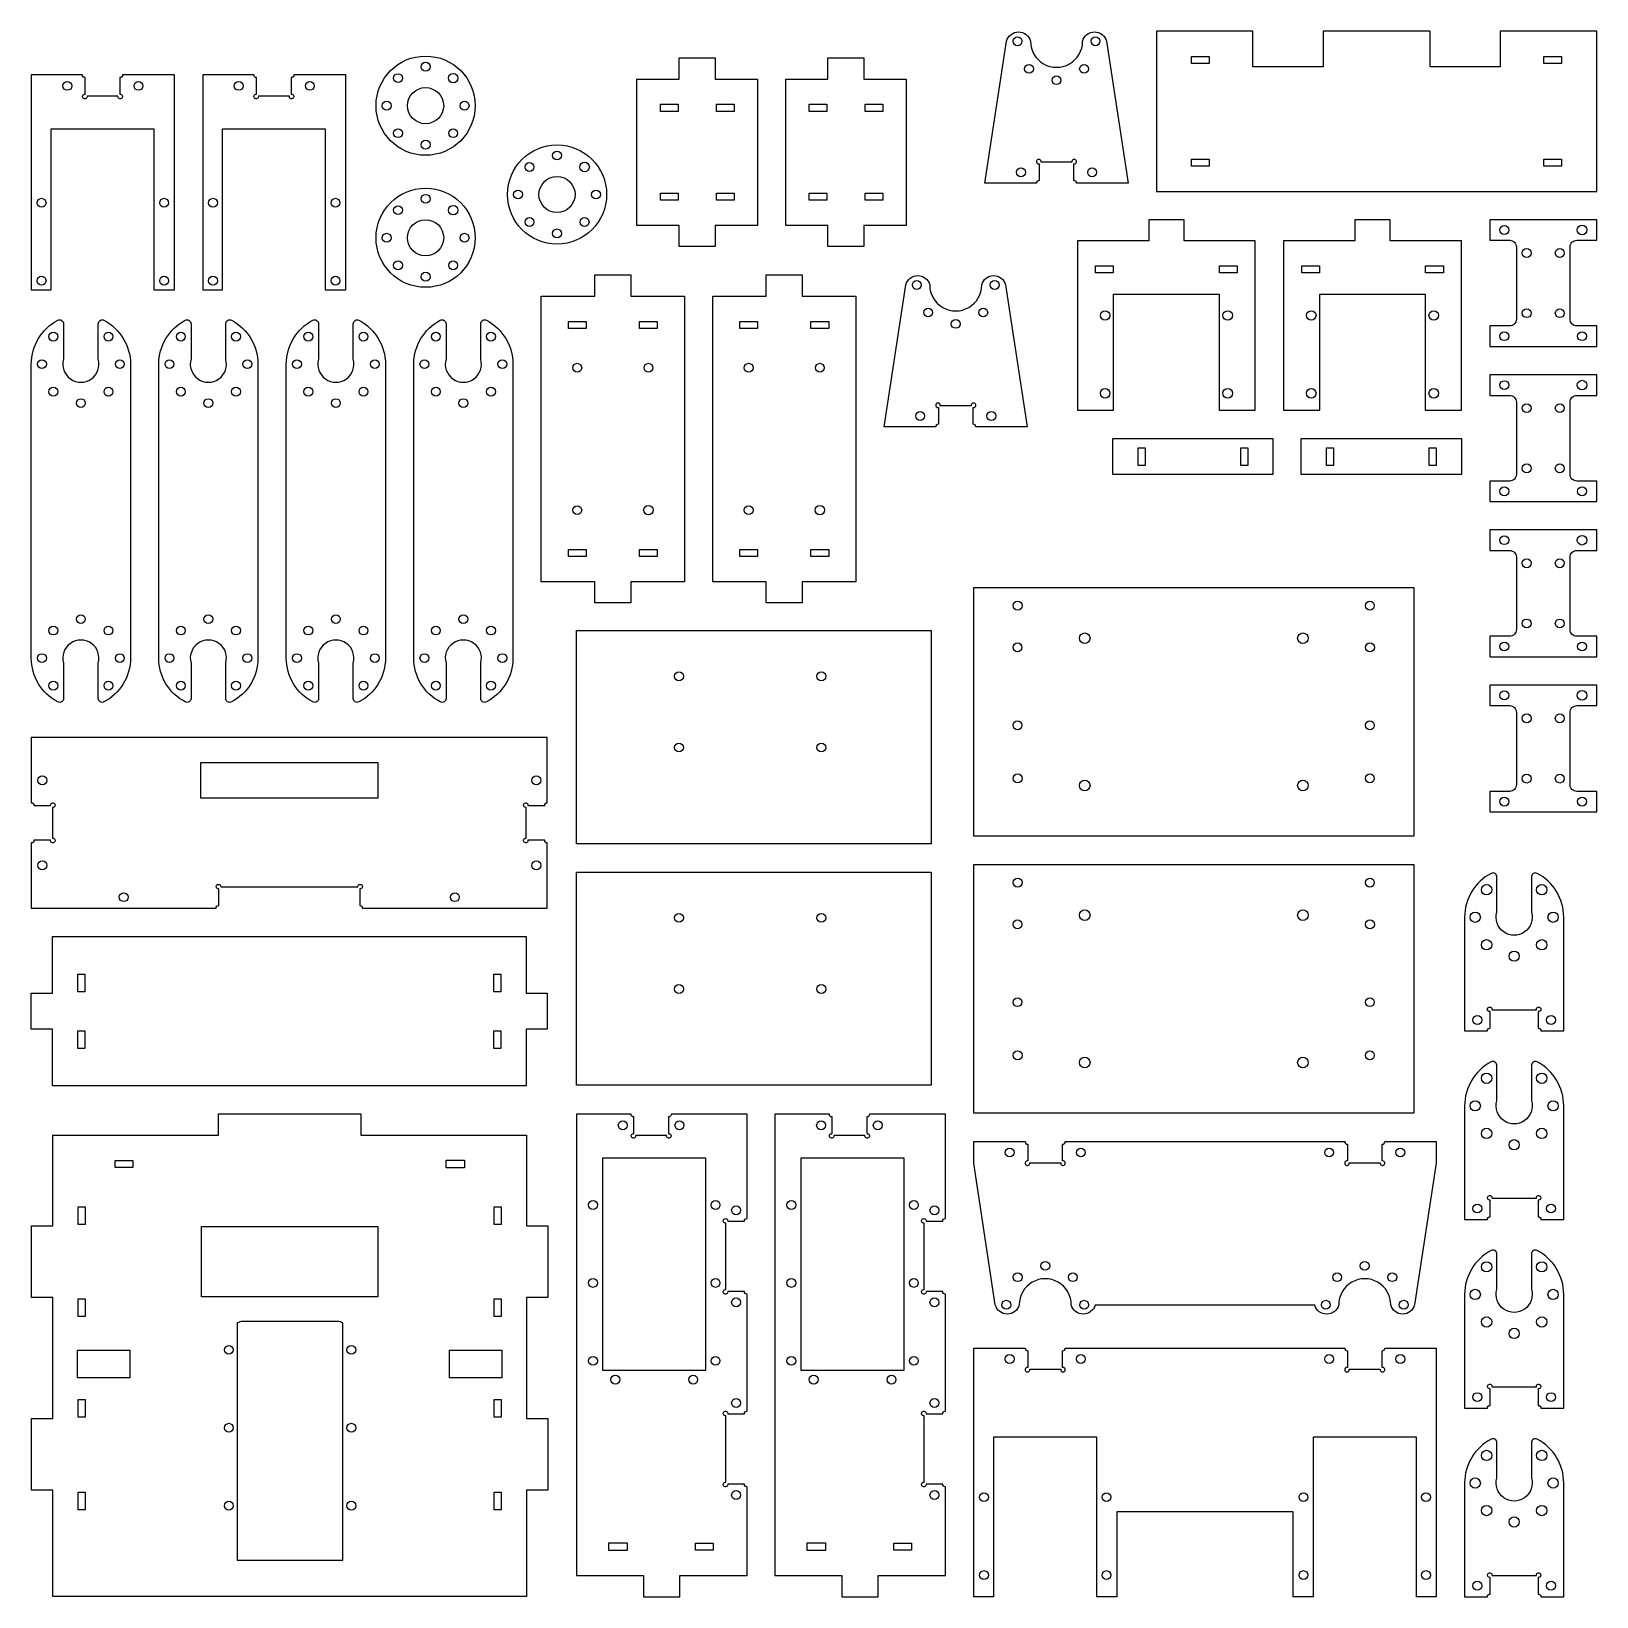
# Model space of a CAD drawing. Header units: millimetres. Extents: x -471 to -29, y 29 to 471.
import ezdxf

# ---------------------------------------------------------------- set-up
doc = ezdxf.new("R2010")
doc.units = ezdxf.units.MM
for name, color, linetype in [('big', 3, 'Continuous'), ('out', 5, 'Continuous'), ('small', 1, 'Continuous')]:
    doc.layers.add(name, color=color, linetype=linetype)

msp = doc.modelspace()

# ---------------------------------------------------------------- linework, layer by layer
at = {"layer": 'big'}
for points in [[(-138.4, 461.9), (-143.4, 461.9), (-143.4, 463.9), (-138.4, 463.9)], [(-38.94, 461.9), (-43.94, 461.9), (-43.94, 463.9), (-38.94, 463.9)], [(-143.4, 434.9), (-138.4, 434.9), (-138.4, 432.9), (-143.4, 432.9)], [(-43.94, 434.9), (-38.94, 434.9), (-38.94, 432.9), (-43.94, 432.9)], [(-170.5, 404.8), (-165.5, 404.8), (-165.5, 402.8), (-170.5, 402.8)], [(-135.5, 404.8), (-130.5, 404.8), (-130.5, 402.8), (-135.5, 402.8)], [(-112.3, 404.8), (-107.3, 404.8), (-107.3, 402.8), (-112.3, 402.8)], [(-77.3, 404.8), (-72.3, 404.8), (-72.3, 402.8), (-77.3, 402.8)], [(-314.35, 387.1), (-319.35, 387.1), (-319.35, 389.1), (-314.35, 389.1)], [(-294.25, 387.1), (-299.25, 387.1), (-299.25, 389.1), (-294.25, 389.1)], [(-265.95, 387.1), (-270.95, 387.1), (-270.95, 389.1), (-265.95, 389.1)], [(-245.85, 387.1), (-250.85, 387.1), (-250.85, 389.1), (-245.85, 389.1)], [(-314.35, 322.7), (-319.35, 322.7), (-319.35, 324.7), (-314.35, 324.7)], [(-294.25, 322.7), (-299.25, 322.7), (-299.25, 324.7), (-294.25, 324.7)], [(-265.95, 322.7), (-270.95, 322.7), (-270.95, 324.7), (-265.95, 324.7)], [(-245.85, 322.7), (-250.85, 322.7), (-250.85, 324.7), (-245.85, 324.7)], [(-373.15, 264.5), (-373.15, 254.5), (-423.15, 254.5), (-423.15, 264.5)], [(-455.9, 204.8), (-455.9, 199.8), (-457.9, 199.8), (-457.9, 204.8)], [(-338.4, 204.8), (-338.4, 199.8), (-340.4, 199.8), (-340.4, 204.8)], [(-455.9, 188.8), (-455.9, 183.8), (-457.9, 183.8), (-457.9, 188.8)], [(-338.4, 188.8), (-338.4, 183.8), (-340.4, 183.8), (-340.4, 188.8)], [(-447.3, 152.2), (-442.3, 152.2), (-442.3, 150.2), (-447.3, 150.2)], [(-348.7, 150.1), (-353.9, 150.1), (-353.9, 152.3), (-348.7, 152.3)], [(-309.7, 152.8), (-309.7, 93), (-280.5, 93), (-280.5, 152.8)], [(-253.7, 152.8), (-253.7, 93), (-224.5, 93), (-224.5, 152.8)], [(-457.8, 134.1), (-457.8, 139.1), (-455.8, 139.1), (-455.8, 134.1)], [(-340.3, 134.1), (-340.3, 139.1), (-338.3, 139.1), (-338.3, 134.1)], [(-373.15, 113.7), (-422.95, 113.7), (-422.95, 133.5), (-373.15, 133.5)], [(-455.8, 113.1), (-455.8, 108.1), (-457.8, 108.1), (-457.8, 113.1)], [(-338.3, 113.1), (-338.3, 108.1), (-340.3, 108.1), (-340.3, 113.1)], [(-457.95, 98.6), (-443.15, 98.6), (-443.15, 90.8), (-457.95, 90.8)], [(-338.15, 90.8), (-352.95, 90.8), (-352.95, 98.6), (-338.15, 98.6)], [(-455.8, 84.7), (-455.8, 79.7), (-457.8, 79.7), (-457.8, 84.7)], [(-338.3, 84.7), (-338.3, 79.7), (-340.3, 79.7), (-340.3, 84.7)], [(-455.8, 58.55), (-455.8, 53.55), (-457.8, 53.55), (-457.8, 58.55)], [(-338.3, 58.55), (-338.3, 53.55), (-340.3, 53.55), (-340.3, 58.55)], [(-302.75, 42), (-307.95, 42), (-307.95, 44.2), (-302.75, 44.2)], [(-278.5, 42.1), (-283.5, 42.1), (-283.5, 44.1), (-278.5, 44.1)], [(-246.75, 42), (-251.95, 42), (-251.95, 44.2), (-246.75, 44.2)], [(-222.5, 42.1), (-227.5, 42.1), (-227.5, 44.1), (-222.5, 44.1)]]:
    msp.add_lwpolyline(points, close=True, dxfattribs=at)
msp.add_lwpolyline([(-412.83, 106.29), (-412.83, 39.3), (-383.03, 39.3), (-383.03, 106.29, 0.135509), (-384.51, 106.7), (-411.34, 106.7, 0.135509)], format="xyb", close=True, dxfattribs=at)
for centre in [(-359.66, 450), (-322.56, 424.93), (-359.66, 412.71)]:
    msp.add_circle(centre, 5.1, dxfattribs=at)
at = {"layer": 'out'}
for points in [[(-195.61, 468.21, -0.775355), (-188.87, 468.2, 1.001708), (-174.17, 468.2, -0.778736), (-167.42, 468.21), (-161.3, 428.09), (-175.87, 428.09, 0.507876), (-176.62, 428.83), (-176.62, 433.55, 3.06402), (-177.16, 434.09), (-185.87, 434.09, 3.06402), (-186.42, 433.55), (-186.42, 428.83, 0.507876), (-187.16, 428.09), (-201.73, 428.09)], [(-455.8, 457.95, -0.507876), (-456.54, 458.69), (-471, 458.69), (-471, 397.99), (-465.4, 397.99), (-465.4, 443.49), (-436.4, 443.49), (-436.4, 397.99), (-430.6, 397.99), (-430.6, 458.69), (-445.26, 458.69, -0.507876), (-446, 457.95), (-446, 453.23, -3.06402), (-446.54, 452.69), (-455.26, 452.69, -3.06402), (-455.8, 453.23)], [(-407.4, 457.95, -0.507876), (-408.14, 458.69), (-422.6, 458.69), (-422.6, 397.99), (-417, 397.99), (-417, 443.49), (-388, 443.49), (-388, 397.99), (-382.2, 397.99), (-382.2, 458.69), (-396.86, 458.69, -0.507876), (-397.6, 457.95), (-397.6, 453.23, -3.06402), (-398.14, 452.69), (-406.86, 452.69, -3.06402), (-407.4, 453.23)], [(-29, 382), (-29, 387.8), (-34.63, 387.8, -0.414214), (-36.53, 389.7), (-36.53, 410.1, -0.414214), (-34.63, 412), (-29, 412), (-29, 417.8), (-59.2, 417.8), (-59.2, 412), (-53.57, 412, -0.414214), (-51.67, 410.1), (-51.67, 389.7, -0.414214), (-53.57, 387.8), (-59.2, 387.8), (-59.2, 382)], [(-224.08, 399.41, -0.775355), (-217.33, 399.4, 1.001708), (-202.63, 399.4, -0.778736), (-195.89, 399.41), (-189.77, 359.29), (-204.34, 359.29, 0.507876), (-205.08, 360.03), (-205.08, 364.75, 3.06402), (-205.63, 365.29), (-214.34, 365.29, 3.06402), (-214.88, 364.75), (-214.88, 360.03, 0.507876), (-215.63, 359.29), (-230.2, 359.29)], [(-452.1, 282.6), (-452.1, 292.61, 1.329431), (-461.9, 292.61), (-461.9, 282.6, -0.564148), (-463.51, 281.63, -0.278651), (-471, 294.02), (-471, 377.02, -0.278651), (-463.51, 389.41, -0.564148), (-461.9, 388.44), (-461.9, 378.43, 1.329431), (-452.1, 378.43), (-452.1, 388.44, -0.564148), (-450.49, 389.41, -0.278651), (-443, 377.02), (-443, 294.02, -0.278651), (-450.49, 281.63, -0.564148)], [(-416.1, 282.6), (-416.1, 292.61, 1.329431), (-425.9, 292.61), (-425.9, 282.6, -0.564148), (-427.51, 281.63, -0.278651), (-435, 294.02), (-435, 377.02, -0.278651), (-427.51, 389.41, -0.564148), (-425.9, 388.44), (-425.9, 378.43, 1.329431), (-416.1, 378.43), (-416.1, 388.44, -0.564148), (-414.49, 389.41, -0.278651), (-407, 377.02), (-407, 294.02, -0.278651), (-414.49, 281.63, -0.564148)], [(-380.1, 282.6), (-380.1, 292.61, 1.329431), (-389.9, 292.61), (-389.9, 282.6, -0.564148), (-391.51, 281.63, -0.278651), (-399, 294.02), (-399, 377.02, -0.278651), (-391.51, 389.41, -0.564148), (-389.9, 388.44), (-389.9, 378.43, 1.329431), (-380.1, 378.43), (-380.1, 388.44, -0.564148), (-378.49, 389.41, -0.278651), (-371, 377.02), (-371, 294.02, -0.278651), (-378.49, 281.63, -0.564148)], [(-344.1, 282.6), (-344.1, 292.61, 1.329431), (-353.9, 292.61), (-353.9, 282.6, -0.564148), (-355.51, 281.63, -0.278651), (-363, 294.02), (-363, 377.02, -0.278651), (-355.51, 389.41, -0.564148), (-353.9, 388.44), (-353.9, 378.43, 1.329431), (-344.1, 378.43), (-344.1, 388.44, -0.564148), (-342.49, 389.41, -0.278651), (-335, 377.02), (-335, 294.02, -0.278651), (-342.49, 281.63, -0.564148)], [(-29, 338.2), (-29, 344), (-34.63, 344, -0.414214), (-36.53, 345.9), (-36.53, 366.3, -0.414214), (-34.63, 368.2), (-29, 368.2), (-29, 374), (-59.2, 374), (-59.2, 368.2), (-53.57, 368.2, -0.414214), (-51.67, 366.3), (-51.67, 345.9, -0.414214), (-53.57, 344), (-59.2, 344), (-59.2, 338.2)], [(-29, 294.4), (-29, 300.2), (-34.63, 300.2, -0.414214), (-36.53, 302.1), (-36.53, 322.5, -0.414214), (-34.63, 324.4), (-29, 324.4), (-29, 330.2), (-59.2, 330.2), (-59.2, 324.4), (-53.57, 324.4, -0.414214), (-51.67, 322.5), (-51.67, 302.1, -0.414214), (-53.57, 300.2), (-59.2, 300.2), (-59.2, 294.4)], [(-29, 250.6), (-29, 256.4), (-34.63, 256.4, -0.414214), (-36.53, 258.3), (-36.53, 278.7, -0.414214), (-34.63, 280.6), (-29, 280.6), (-29, 286.4), (-59.2, 286.4), (-59.2, 280.6), (-53.57, 280.6, -0.414214), (-51.67, 278.7), (-51.67, 258.3, -0.414214), (-53.57, 256.4), (-59.2, 256.4), (-59.2, 250.6)], [(-378.79, 229.4, -3.06402), (-378.25, 228.86), (-378.25, 224.14, -0.507876), (-377.51, 223.4), (-325.3, 223.4), (-325.3, 241.86, -0.507876), (-326.04, 242.6), (-330.76, 242.6, -3.06402), (-331.3, 243.14), (-331.3, 251.86, -3.06402), (-330.76, 252.4), (-326.04, 252.4, -0.507876), (-325.3, 253.14), (-325.3, 271.6), (-471, 271.6), (-471, 253.14, -0.507876), (-470.26, 252.4), (-465.54, 252.4, -3.06402), (-465, 251.86), (-465, 243.14, -3.06402), (-465.54, 242.6), (-470.26, 242.6, -0.507876), (-471, 241.86), (-471, 223.4), (-418.79, 223.4, -0.507876), (-418.05, 224.14), (-418.05, 228.86, -3.06402), (-417.51, 229.4)], [(-47.4, 222.26, -1.329431), (-57.2, 222.26), (-57.2, 232.27, 0.564148), (-58.81, 233.24, 0.278651), (-66.3, 220.85), (-66.3, 188.75), (-59.84, 188.75, -0.507876), (-59.1, 189.49), (-59.1, 194.2, -3.06402), (-58.56, 194.75), (-46.04, 194.75, -3.06402), (-45.5, 194.2), (-45.5, 189.49, -0.507876), (-44.76, 188.75), (-38.3, 188.75), (-38.3, 220.85, 0.278651), (-45.79, 233.24, 0.564148), (-47.4, 232.27)], [(-47.4, 169.01, -1.329431), (-57.2, 169.01), (-57.2, 179.02, 0.564148), (-58.81, 179.99, 0.278651), (-66.3, 167.6), (-66.3, 135.5), (-59.84, 135.5, -0.507876), (-59.1, 136.24), (-59.1, 140.96, -3.06402), (-58.56, 141.5), (-46.04, 141.5, -3.06402), (-45.5, 140.96), (-45.5, 136.24, -0.507876), (-44.76, 135.5), (-38.3, 135.5), (-38.3, 167.6, 0.278651), (-45.79, 179.99, 0.564148), (-47.4, 179.02)], [(-301.64, 165.2), (-317.1, 165.2), (-317.1, 35), (-298.1, 35), (-298.1, 29), (-287.9, 29), (-287.9, 35), (-268.9, 35), (-268.9, 60.06, -0.507876), (-269.64, 60.8), (-274.36, 60.8, -3.06402), (-274.9, 61.34), (-274.9, 80.06, -3.06402), (-274.36, 80.6), (-269.64, 80.6, -0.507876), (-268.9, 81.34), (-268.9, 114.46, -0.507876), (-269.64, 115.2), (-274.36, 115.2, -3.06402), (-274.9, 115.74), (-274.9, 134.46, -3.06402), (-274.36, 135), (-269.64, 135, -0.507876), (-268.9, 135.74), (-268.9, 165.2), (-290.36, 165.2, -0.507876), (-291.1, 164.46), (-291.1, 159.74, -3.06402), (-291.64, 159.2), (-300.36, 159.2, -3.06402), (-300.9, 159.74), (-300.9, 164.46, -0.507876)], [(-245.64, 165.2), (-261.1, 165.2), (-261.1, 35), (-242.1, 35), (-242.1, 29), (-231.9, 29), (-231.9, 35), (-212.9, 35), (-212.9, 60.06, -0.507876), (-213.64, 60.8), (-218.36, 60.8, -3.06402), (-218.9, 61.34), (-218.9, 80.06, -3.06402), (-218.36, 80.6), (-213.64, 80.6, -0.507876), (-212.9, 81.34), (-212.9, 114.46, -0.507876), (-213.64, 115.2), (-218.36, 115.2, -3.06402), (-218.9, 115.74), (-218.9, 134.46, -3.06402), (-218.36, 135), (-213.64, 135, -0.507876), (-212.9, 135.74), (-212.9, 165.2), (-234.36, 165.2, -0.507876), (-235.1, 164.46), (-235.1, 159.74, -3.06402), (-235.64, 159.2), (-244.36, 159.2, -3.06402), (-244.9, 159.74), (-244.9, 164.46, -0.507876)], [(-87.15, 111.41, 1.001708), (-101.85, 111.41, -0.769216), (-108.58, 111.33), (-170.62, 111.33, -0.765891), (-177.35, 111.41, 1.001708), (-192.05, 111.41, -0.778736), (-198.8, 111.41), (-204.9, 151.42), (-204.9, 157.53), (-190.34, 157.53, 0.507876), (-189.6, 156.78), (-189.6, 152.07, 3.06402), (-189.06, 151.53), (-180.34, 151.53, 3.06402), (-179.8, 152.07), (-179.8, 156.78, 0.507876), (-179.06, 157.53), (-100.14, 157.53, 0.507876), (-99.4, 156.78), (-99.4, 152.07, 3.06402), (-98.86, 151.53), (-90.14, 151.53, 3.06402), (-89.6, 152.07), (-89.6, 156.78, 0.507876), (-88.86, 157.53), (-74.3, 157.53), (-74.3, 151.42), (-80.4, 111.41, -0.775355)], [(-47.4, 115.76, -1.329431), (-57.2, 115.76), (-57.2, 125.77, 0.564148), (-58.81, 126.74, 0.278651), (-66.3, 114.35), (-66.3, 82.25), (-59.84, 82.25, -0.507876), (-59.1, 82.99), (-59.1, 87.71, -3.06402), (-58.56, 88.25), (-46.04, 88.25, -3.06402), (-45.5, 87.71), (-45.5, 82.99, -0.507876), (-44.76, 82.25), (-38.3, 82.25), (-38.3, 114.35, 0.278651), (-45.79, 126.74, 0.564148), (-47.4, 125.77)], [(-190.34, 99.2, 0.507876), (-189.6, 98.46), (-189.6, 93.74, 3.06402), (-189.06, 93.2), (-180.34, 93.2, 3.06402), (-179.8, 93.74), (-179.8, 98.46, 0.507876), (-179.06, 99.2), (-100.14, 99.2, 0.507876), (-99.4, 98.46), (-99.4, 93.74, 3.06402), (-98.86, 93.2), (-90.14, 93.2, 3.06402), (-89.6, 93.74), (-89.6, 98.46, 0.507876), (-88.86, 99.2), (-74.3, 99.2), (-74.3, 29), (-79.9, 29), (-79.9, 74), (-109.1, 74), (-109.1, 29), (-114.7, 29), (-114.7, 53), (-164.5, 53), (-164.5, 29), (-170.1, 29), (-170.1, 74), (-199.3, 74), (-199.3, 29), (-204.9, 29), (-204.9, 99.2)], [(-47.4, 62.51, -1.329431), (-57.2, 62.51), (-57.2, 72.52, 0.564148), (-58.81, 73.49, 0.278651), (-66.3, 61.1), (-66.3, 29), (-59.84, 29, -0.507876), (-59.1, 29.74), (-59.1, 34.46, -3.06402), (-58.56, 35), (-46.04, 35, -3.06402), (-45.5, 34.46), (-45.5, 29.74, -0.507876), (-44.76, 29), (-38.3, 29), (-38.3, 61.1, 0.278651), (-45.79, 73.49, 0.564148), (-47.4, 72.52)]]:
    msp.add_lwpolyline(points, format="xyb", close=True, dxfattribs=at)
for points in [[(-126.05, 461), (-126.05, 471), (-153.3, 471), (-153.3, 425.8), (-29, 425.8), (-29, 471), (-56.25, 471), (-56.25, 461), (-76.05, 461), (-76.05, 471), (-106.25, 471), (-106.25, 461)], [(-265.99, 416.2), (-277.89, 416.2), (-277.89, 410.2), (-288.09, 410.2), (-288.09, 416.2), (-299.99, 416.2), (-299.99, 457.5), (-288.09, 457.5), (-288.09, 463.5), (-277.89, 463.5), (-277.89, 457.5), (-265.99, 457.5)], [(-223.99, 416.2), (-235.89, 416.2), (-235.89, 410.2), (-246.09, 410.2), (-246.09, 416.2), (-257.99, 416.2), (-257.99, 457.5), (-246.09, 457.5), (-246.09, 463.5), (-235.89, 463.5), (-235.89, 457.5), (-223.99, 457.5)], [(-135.6, 364.03), (-125.4, 364.03), (-125.4, 411.8), (-145.5, 411.8), (-145.5, 417.8), (-155.5, 417.8), (-155.5, 411.8), (-175.6, 411.8), (-175.6, 364.03), (-165.4, 364.03), (-165.4, 396.8), (-135.6, 396.8)], [(-77.4, 364.03), (-67.2, 364.03), (-67.2, 411.8), (-87.3, 411.8), (-87.3, 417.8), (-97.3, 417.8), (-97.3, 411.8), (-117.4, 411.8), (-117.4, 364.03), (-107.2, 364.03), (-107.2, 396.8), (-77.4, 396.8)], [(-311.9, 396.2), (-311.9, 402.2), (-301.7, 402.2), (-301.7, 396.2), (-286.6, 396.2), (-286.6, 315.6), (-301.7, 315.6), (-301.7, 309.6), (-311.9, 309.6), (-311.9, 315.6), (-327, 315.6), (-327, 396.2)], [(-263.5, 396.2), (-263.5, 402.2), (-253.3, 402.2), (-253.3, 396.2), (-238.2, 396.2), (-238.2, 315.6), (-253.3, 315.6), (-253.3, 309.6), (-263.5, 309.6), (-263.5, 315.6), (-278.6, 315.6), (-278.6, 396.2)], [(-120.4, 356.03), (-120.4, 345.83), (-165.6, 345.83), (-165.6, 356.03)], [(-67.2, 356.03), (-67.2, 345.83), (-112.4, 345.83), (-112.4, 356.03)], [(-80.6, 243.73), (-204.9, 243.73), (-204.9, 313.93), (-80.6, 313.93)], [(-216.9, 301.8), (-216.9, 241.6), (-317.1, 241.6), (-317.1, 301.8)], [(-80.6, 165.53), (-204.9, 165.53), (-204.9, 235.73), (-80.6, 235.73)], [(-216.9, 233.6), (-216.9, 173.4), (-317.1, 173.4), (-317.1, 233.6)], [(-325.3, 189.2), (-331.3, 189.2), (-331.3, 173.2), (-465, 173.2), (-465, 189.2), (-471, 189.2), (-471, 199.4), (-465, 199.4), (-465, 215.4), (-331.3, 215.4), (-331.3, 199.4), (-325.3, 199.4)], [(-418.15, 165.3), (-377.95, 165.3), (-377.95, 159.3), (-331.2, 159.3), (-331.2, 133.7), (-325.2, 133.7), (-325.2, 113.5), (-331.2, 113.5), (-331.2, 79.3), (-325.2, 79.3), (-325.2, 59.1), (-331.2, 59.1), (-331.2, 29.1), (-464.9, 29.1), (-464.9, 59.1), (-470.9, 59.1), (-470.9, 79.3), (-464.9, 79.3), (-464.9, 113.5), (-470.9, 113.5), (-470.9, 133.7), (-464.9, 133.7), (-464.9, 159.3), (-418.15, 159.3)]]:
    msp.add_lwpolyline(points, close=True, dxfattribs=at)
for centre in [(-359.66, 450), (-322.56, 424.93), (-359.66, 412.71)]:
    msp.add_circle(centre, 14, dxfattribs=at)
at = {"layer": 'small'}
for points in [[(-293.34, 450.4), (-288.34, 450.4), (-288.34, 448.4), (-293.34, 448.4)], [(-277.54, 450.4), (-272.54, 450.4), (-272.54, 448.4), (-277.54, 448.4)], [(-251.34, 450.4), (-246.34, 450.4), (-246.34, 448.4), (-251.34, 448.4)], [(-235.54, 450.4), (-230.54, 450.4), (-230.54, 448.4), (-235.54, 448.4)], [(-293.34, 425.3), (-288.34, 425.3), (-288.34, 423.3), (-293.34, 423.3)], [(-277.54, 425.3), (-272.54, 425.3), (-272.54, 423.3), (-277.54, 423.3)], [(-251.34, 425.3), (-246.34, 425.3), (-246.34, 423.3), (-251.34, 423.3)], [(-235.54, 425.3), (-230.54, 425.3), (-230.54, 423.3), (-235.54, 423.3)], [(-156.5, 353.43), (-156.5, 348.43), (-158.5, 348.43), (-158.5, 353.43)], [(-129.5, 348.43), (-129.5, 353.43), (-127.5, 353.43), (-127.5, 348.43)], [(-103.3, 353.43), (-103.3, 348.43), (-105.3, 348.43), (-105.3, 353.43)], [(-76.3, 348.43), (-76.3, 353.43), (-74.3, 353.43), (-74.3, 348.43)]]:
    msp.add_lwpolyline(points, close=True, dxfattribs=at)
for centre, radius in [((-192.52, 468.19), 1.25), ((-170.52, 468.19), 1.25), ((-359.66, 461), 1.25), ((-189.29, 460.41), 1.25), ((-173.74, 460.41), 1.25), ((-460.85, 455.59), 1.25), ((-440.75, 455.59), 1.25), ((-412.45, 455.59), 1.25), ((-392.35, 455.59), 1.25), ((-367.44, 457.78), 1.25), ((-351.88, 457.78), 1.35), ((-181.52, 457.19), 1.25), ((-370.66, 450), 1.25), ((-348.66, 450), 1.25), ((-367.44, 442.22), 1.25), ((-351.88, 442.22), 1.25), ((-359.66, 439), 1.25), ((-330.34, 432.7), 1.25), ((-322.56, 435.93), 1.25), ((-314.78, 432.7), 1.35), ((-191.57, 431.19), 1.25), ((-171.47, 431.19), 1.25), ((-359.66, 423.71), 1.25), ((-333.56, 424.93), 1.25), ((-311.56, 424.93), 1.25), ((-468.1, 422.59), 1.25), ((-433.5, 422.59), 1.25), ((-419.7, 422.59), 1.25), ((-385.1, 422.59), 1.25), ((-367.44, 420.49), 1.25), ((-351.88, 420.49), 1.35), ((-330.34, 417.15), 1.25), ((-314.78, 417.15), 1.25), ((-55.07, 414.9), 1.25), ((-33.13, 414.9), 1.35), ((-370.66, 412.71), 1.25), ((-348.66, 412.71), 1.25), ((-322.56, 413.93), 1.25), ((-48.77, 408.4), 1.25), ((-39.43, 408.4), 1.25), ((-367.44, 404.93), 1.25), ((-359.66, 401.71), 1.25), ((-351.88, 404.93), 1.25), ((-468.1, 400.59), 1.25), ((-433.5, 400.59), 1.25), ((-419.7, 400.59), 1.25), ((-385.1, 400.59), 1.25), ((-220.98, 399.39), 1.25), ((-198.98, 399.39), 1.25), ((-217.76, 391.61), 1.25), ((-209.98, 388.39), 1.25), ((-202.21, 391.61), 1.25), ((-167.8, 390.77), 1.35), ((-133.2, 390.77), 1.35), ((-109.6, 390.77), 1.35), ((-75, 390.77), 1.35), ((-48.77, 391.4), 1.25), ((-39.43, 391.4), 1.25), ((-464.78, 384.8), 1.25), ((-449.22, 384.8), 1.25), ((-428.78, 384.8), 1.25), ((-413.22, 384.8), 1.25), ((-392.78, 384.8), 1.25), ((-377.22, 384.8), 1.25), ((-356.78, 384.8), 1.25), ((-341.22, 384.8), 1.25), ((-55.07, 384.9), 1.25), ((-33.13, 384.9), 1.25), ((-468, 377.02), 1.25), ((-446, 377.02), 1.25), ((-432, 377.02), 1.25), ((-410, 377.02), 1.25), ((-396, 377.02), 1.25), ((-374, 377.02), 1.25), ((-360, 377.02), 1.25), ((-338, 377.02), 1.25), ((-316.85, 376), 1.25), ((-296.75, 376), 1.25), ((-268.45, 376), 1.25), ((-248.35, 376), 1.25), ((-55.07, 371.1), 1.25), ((-33.13, 371.1), 1.35), ((-464.78, 369.24), 1.25), ((-457, 366.02), 1.25), ((-449.22, 369.24), 1.25), ((-428.78, 369.24), 1.25), ((-421, 366.02), 1.25), ((-413.22, 369.24), 1.25), ((-392.78, 369.24), 1.25), ((-385, 366.02), 1.25), ((-377.22, 369.24), 1.25), ((-356.78, 369.24), 1.25), ((-349, 366.02), 1.25), ((-341.22, 369.24), 1.25), ((-167.8, 368.78), 1.35), ((-133.2, 368.78), 1.35), ((-109.6, 368.78), 1.35), ((-75, 368.78), 1.35), ((-220.03, 362.39), 1.25), ((-199.93, 362.39), 1.25), ((-48.77, 364.6), 1.25), ((-39.43, 364.6), 1.25), ((-48.77, 347.6), 1.25), ((-39.43, 347.6), 1.25), ((-55.07, 341.1), 1.25), ((-33.13, 341.1), 1.25), ((-316.85, 335.8), 1.25), ((-296.75, 335.8), 1.35), ((-268.45, 335.8), 1.25), ((-248.35, 335.8), 1.35), ((-55.07, 327.3), 1.25), ((-33.13, 327.3), 1.35), ((-48.77, 320.8), 1.25), ((-39.43, 320.8), 1.25), ((-192.5, 308.83), 1.25), ((-93.04, 308.83), 1.25), ((-457, 305.02), 1.25), ((-421, 305.02), 1.25), ((-385, 305.02), 1.25), ((-349, 305.02), 1.25), ((-48.77, 303.8), 1.25), ((-39.43, 303.8), 1.25), ((-464.78, 301.8), 1.25), ((-449.22, 301.8), 1.25), ((-428.78, 301.8), 1.25), ((-413.22, 301.8), 1.25), ((-392.78, 301.8), 1.25), ((-377.22, 301.8), 1.25), ((-356.78, 301.8), 1.25), ((-341.22, 301.8), 1.25), ((-173.55, 299.63), 1.5), ((-111.95, 299.63), 1.5), ((-192.53, 297.04), 1.25), ((-93.03, 297.04), 1.25), ((-55.07, 297.3), 1.25), ((-33.13, 297.3), 1.25), ((-468, 294.02), 1.25), ((-446, 294.02), 1.25), ((-432, 294.02), 1.25), ((-410, 294.02), 1.25), ((-396, 294.02), 1.25), ((-374, 294.02), 1.25), ((-360, 294.02), 1.25), ((-338, 294.02), 1.25), ((-464.78, 286.24), 1.25), ((-449.22, 286.24), 1.25), ((-428.78, 286.24), 1.25), ((-413.22, 286.24), 1.25), ((-392.78, 286.24), 1.25), ((-377.22, 286.24), 1.25), ((-356.78, 286.24), 1.25), ((-341.22, 286.24), 1.25), ((-288.14, 288.88), 1.25), ((-247.94, 288.88), 1.25), ((-55.07, 283.5), 1.25), ((-33.13, 283.5), 1.35), ((-192.54, 275.05), 1.25), ((-93.04, 275.05), 1.25), ((-48.77, 277), 1.25), ((-39.43, 277), 1.25), ((-288.14, 268.78), 1.25), ((-247.94, 268.78), 1.25), ((-192.5, 260.05), 1.25), ((-93.04, 260.05), 1.25), ((-48.77, 260), 1.25), ((-39.43, 260), 1.25), ((-467.9, 259.5), 1.25), ((-328.4, 259.5), 1.25), ((-173.55, 258.03), 1.5), ((-111.95, 258.03), 1.5), ((-55.07, 253.5), 1.25), ((-33.13, 253.5), 1.25), ((-467.9, 235.5), 1.25), ((-328.4, 235.5), 1.25), ((-192.5, 230.63), 1.25), ((-93.04, 230.63), 1.25), ((-60.08, 228.62), 1.45), ((-44.52, 228.62), 1.45), ((-444.9, 226.5), 1.25), ((-351.4, 226.5), 1.25), ((-288.14, 220.68), 1.25), ((-247.94, 220.68), 1.25), ((-173.55, 221.43), 1.5), ((-111.95, 221.43), 1.5), ((-63.3, 220.85), 1.45), ((-41.3, 220.85), 1.45), ((-192.53, 218.84), 1.25), ((-93.03, 218.84), 1.25), ((-60.08, 213.07), 1.45), ((-44.52, 213.07), 1.45), ((-52.3, 209.85), 1.45), ((-288.14, 200.58), 1.25), ((-247.94, 200.58), 1.25), ((-192.54, 196.85), 1.25), ((-93.04, 196.85), 1.25), ((-62.7, 191.85), 1.25), ((-41.9, 191.85), 1.25), ((-192.5, 181.85), 1.25), ((-173.55, 179.83), 1.5), ((-111.95, 179.83), 1.5), ((-93.04, 181.85), 1.25), ((-60.08, 175.38), 1.45), ((-44.52, 175.38), 1.45), ((-63.3, 167.6), 1.45), ((-41.3, 167.6), 1.45), ((-304, 162.1), 1.25), ((-288, 162.1), 1.25), ((-248, 162.1), 1.25), ((-232, 162.1), 1.25), ((-60.08, 159.82), 1.45), ((-44.52, 159.82), 1.45), ((-194.75, 154.43), 1.25), ((-174.65, 154.43), 1.25), ((-104.55, 154.43), 1.25), ((-84.45, 154.43), 1.25), ((-52.3, 156.6), 1.45), ((-312.4, 139.6), 1.25), ((-277.8, 139.6), 1.25), ((-272, 138.1), 1.25), ((-256.4, 139.6), 1.25), ((-221.8, 139.6), 1.25), ((-216, 138.1), 1.25), ((-62.7, 138.6), 1.25), ((-41.9, 138.6), 1.25), ((-192.48, 119.21), 1.25), ((-184.7, 122.43), 1.25), ((-176.92, 119.21), 1.25), ((-102.28, 119.21), 1.25), ((-94.5, 122.43), 1.25), ((-86.72, 119.21), 1.25), ((-60.08, 122.13), 1.45), ((-44.52, 122.13), 1.45), ((-312.4, 117.6), 1.25), ((-277.8, 117.6), 1.25), ((-256.4, 117.6), 1.25), ((-221.8, 117.6), 1.25), ((-63.3, 114.35), 1.45), ((-41.3, 114.35), 1.45), ((-272, 112.1), 1.25), ((-216, 112.1), 1.25), ((-195.7, 111.43), 1.25), ((-173.7, 111.43), 1.25), ((-105.5, 111.43), 1.25), ((-83.5, 111.43), 1.25), ((-60.08, 106.57), 1.45), ((-44.52, 106.57), 1.45), ((-52.3, 103.35), 1.45), ((-415.23, 98.7), 1.25), ((-380.63, 98.7), 1.25), ((-194.75, 96.1), 1.25), ((-174.65, 96.1), 1.25), ((-104.55, 96.1), 1.25), ((-84.45, 96.1), 1.25), ((-312.4, 95.6), 1.25), ((-277.8, 95.6), 1.25), ((-256.4, 95.6), 1.25), ((-221.8, 95.6), 1.25), ((-306.1, 90.3), 1.25), ((-284.1, 90.3), 1.25), ((-250.1, 90.3), 1.25), ((-228.1, 90.3), 1.25), ((-272, 83.7), 1.25), ((-216, 83.7), 1.25), ((-62.7, 85.35), 1.25), ((-41.9, 85.35), 1.25), ((-415.23, 76.7), 1.25), ((-380.63, 76.7), 1.25), ((-60.08, 68.88), 1.45), ((-44.52, 68.88), 1.45), ((-63.3, 61.1), 1.45), ((-41.3, 61.1), 1.45), ((-272, 57.7), 1.25), ((-216, 57.7), 1.25), ((-202, 57.1), 1.25), ((-167.4, 57.1), 1.25), ((-111.8, 57.1), 1.25), ((-77.2, 57.1), 1.25), ((-415.23, 54.7), 1.25), ((-380.63, 54.7), 1.25), ((-60.08, 53.32), 1.45), ((-44.52, 53.32), 1.45), ((-52.3, 50.1), 1.45), ((-202, 35.1), 1.25), ((-167.4, 35.1), 1.25), ((-111.8, 35.1), 1.25), ((-77.2, 35.1), 1.25), ((-62.7, 32.1), 1.25), ((-41.9, 32.1), 1.25)]:
    msp.add_circle(centre, radius, dxfattribs=at)

doc.saveas('drawing.dxf')
